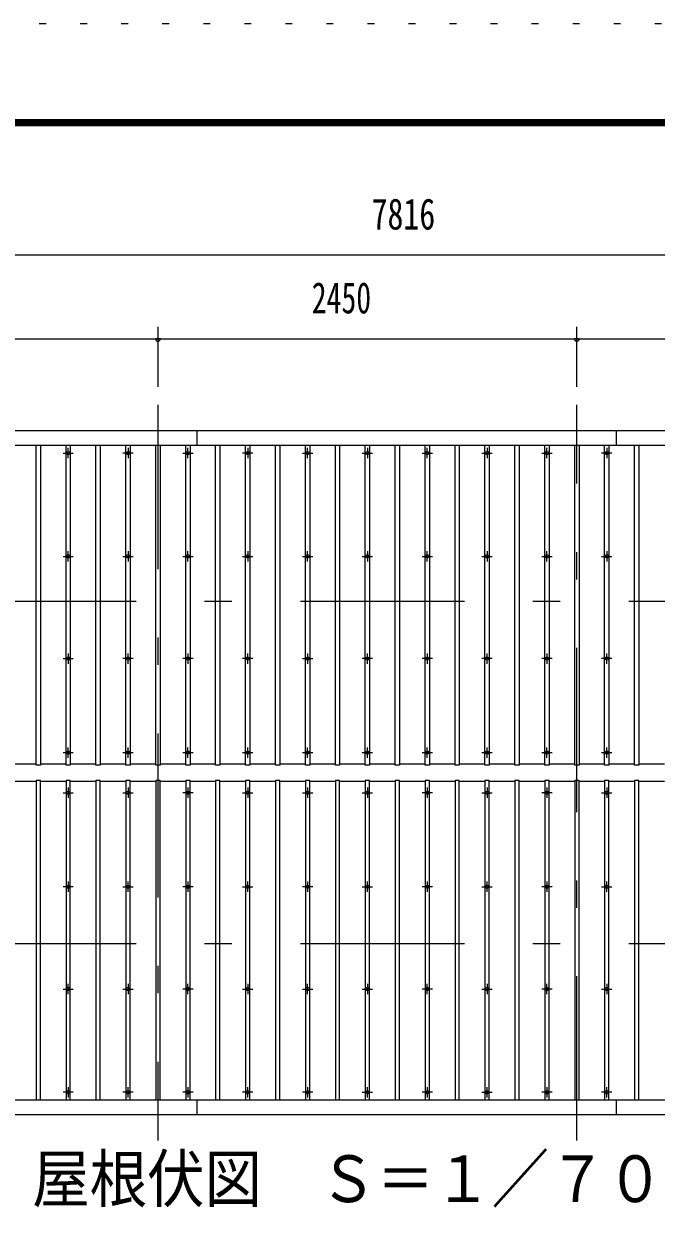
# Model space of a CAD drawing. Units: millimetres, scale not verified, with parts at other scales. Extents: x -32624 to 32629, y -14700 to 14700.
# Drawn here: x -3261 to 436, y 7701 to 14700 of the extents above; entities that cross this region are included whole.
import ezdxf
from ezdxf.enums import TextEntityAlignment as Align

# ---------------------------------------------------------------- set-up
doc = ezdxf.new("R2010")
doc.units = ezdxf.units.MM
doc.header["$LTSCALE"] = 80
doc.linetypes.add('USER3', pattern=[24, 12, -5, 2, -5])
doc.linetypes.add('USER4', pattern=[3, 0.5, -2.5])
for name, color, linetype, lineweight in [('0-2_1-0BOLD', 7, 'Continuous', 18), ('0-3_1-2CENTER', 3, 'USER3', 18), ('0-4_1-4THIN', 4, 'Continuous', 18), ('0-5_1-5DIM', 3, 'Continuous', 18), ('0-C_F-F', 5, 'Continuous', 18), ('0-D_F-E_J_ADD', 5, 'USER4', 18)]:
    doc.layers.add(name, color=color, linetype=linetype, lineweight=lineweight)
doc.styles.add('ＭＳ ゴシック', font='')
doc.styles.get('ＭＳ ゴシック').set_extended_font_data('MS Gothic')

msp = doc.modelspace()

# ---------------------------------------------------------------- linework, layer by layer
at = {"layer": '0-2_1-0BOLD'}
for p, q in [((-2246.94, 12236.05), (-2246.94, 12322.54)), ((203.06, 12322.54), (203.06, 12236.05)), ((3006.05, 12236.05), (-4809.94, 12236.05)), ((-4809.94, 8409.03), (3006.05, 8409.03)), ((-2246.94, 8322.54), (-2246.94, 8409.03)), ((203.06, 8409.03), (203.06, 8322.54))]:
    msp.add_line(p, q, dxfattribs=at)
for points in [[(-4809.94, 10367.39), (-4809.94, 12322.54), (3006.05, 12322.54), (3006.05, 10367.39), (2966.05, 10367.39), (2966.05, 12236.05)], [(2966.05, 8409.03), (2966.05, 10277.69), (3006.05, 10277.69), (3006.05, 8322.54), (-4809.94, 8322.54)]]:
    msp.add_lwpolyline(points, dxfattribs=at)
for centre in [(-3001.94, 12191.11), (-2651.94, 12191.11), (-2301.94, 12191.11), (-1951.94, 12191.11), (-1601.94, 12191.11), (-1251.94, 12191.11), (-901.94, 12191.11), (-551.94, 12191.11), (-201.94, 12191.11), (148.06, 12191.11), (-3001.94, 11587.41), (-2651.94, 11587.41), (-2301.94, 11587.41), (-1951.94, 11587.41), (-1601.94, 11587.41), (-1251.94, 11587.41), (-901.94, 11587.41), (-551.94, 11587.41), (-201.94, 11587.41), (148.06, 11587.41), (-3001.94, 10989.62), (-2651.94, 10989.62), (-2301.94, 10989.62), (-1951.94, 10989.62), (-1601.94, 10989.62), (-1251.94, 10989.62), (-901.94, 10989.62), (-551.94, 10989.62), (-201.94, 10989.62), (148.06, 10989.62), (-3001.94, 10439.93), (-2651.94, 10439.93), (-2301.94, 10439.93), (-1951.94, 10439.93), (-1601.94, 10439.93), (-1251.94, 10439.93), (-901.94, 10439.93), (-551.94, 10439.93), (-201.94, 10439.93), (148.06, 10439.93), (-3001.94, 10205.15), (-2651.94, 10205.15), (-2301.94, 10205.15), (-1951.94, 10205.15), (-1601.94, 10205.15), (-1251.94, 10205.15), (-901.94, 10205.15), (-551.94, 10205.15), (-201.94, 10205.15), (148.06, 10205.15), (-3001.94, 9655.46), (-2651.94, 9655.46), (-2301.94, 9655.46), (-1951.94, 9655.46), (-1601.94, 9655.46), (-1251.94, 9655.46), (-901.94, 9655.46), (-551.94, 9655.46), (-201.94, 9655.46), (148.06, 9655.46), (-3001.94, 9057.68), (-2651.94, 9057.68), (-2301.94, 9057.68), (-1951.94, 9057.68), (-1601.94, 9057.68), (-1251.94, 9057.68), (-901.94, 9057.68), (-551.94, 9057.68), (-201.94, 9057.68), (148.06, 9057.68), (-3001.94, 8453.97), (-2651.94, 8453.97), (-2301.94, 8453.97), (-1951.94, 8453.97), (-1601.94, 8453.97), (-1251.94, 8453.97), (-901.94, 8453.97), (-551.94, 8453.97), (-201.94, 8453.97), (148.06, 8453.97)]:
    msp.add_circle(centre, 10, dxfattribs=at)
at = {"layer": '0-3_1-2CENTER'}
for p, q in [((-2476.94, 12472.55), (-2476.94, 8172.54)), ((-26.94, 8172.54), (-26.94, 12472.55)), ((-3031.94, 12191.11), (-2971.95, 12191.11)), ((-3001.94, 12161.11), (-3001.94, 12221.12)), ((-2621.94, 12191.11), (-2681.94, 12191.11)), ((-2651.94, 12221.12), (-2651.94, 12161.11)), ((-2331.94, 12191.11), (-2271.95, 12191.11)), ((-2301.94, 12161.11), (-2301.94, 12221.12)), ((-1921.95, 12191.11), (-1981.94, 12191.11)), ((-1951.94, 12221.12), (-1951.94, 12161.11)), ((-1631.94, 12191.11), (-1571.95, 12191.11)), ((-1601.94, 12161.11), (-1601.94, 12221.12)), ((-1281.94, 12191.11), (-1221.94, 12191.11)), ((-1251.94, 12221.12), (-1251.94, 12161.11)), ((-931.94, 12191.11), (-871.95, 12191.11)), ((-901.94, 12161.11), (-901.94, 12221.12)), ((-581.94, 12191.11), (-521.95, 12191.11)), ((-551.94, 12221.12), (-551.94, 12161.11)), ((-231.94, 12191.11), (-171.95, 12191.11)), ((-201.94, 12161.11), (-201.94, 12221.12)), ((178.06, 12191.11), (118.06, 12191.11)), ((148.06, 12221.12), (148.06, 12161.11)), ((-3031.94, 11587.41), (-2971.94, 11587.41)), ((-3001.94, 11557.41), (-3001.94, 11617.41)), ((-2681.94, 11587.41), (-2621.94, 11587.41)), ((-2651.94, 11617.41), (-2651.94, 11557.41)), ((-2331.94, 11587.41), (-2271.94, 11587.41)), ((-2301.94, 11557.41), (-2301.94, 11617.41)), ((-1981.94, 11587.41), (-1921.94, 11587.41)), ((-1951.94, 11617.41), (-1951.94, 11557.41)), ((-1631.94, 11587.41), (-1571.94, 11587.41)), ((-1601.94, 11557.41), (-1601.94, 11617.41)), ((-1281.94, 11587.41), (-1221.94, 11587.41)), ((-1251.94, 11617.41), (-1251.94, 11557.41)), ((-931.94, 11587.41), (-871.94, 11587.41)), ((-901.94, 11557.41), (-901.94, 11617.41)), ((-581.94, 11587.41), (-521.94, 11587.41)), ((-551.94, 11617.41), (-551.94, 11557.41)), ((-231.94, 11587.41), (-171.94, 11587.41)), ((-201.94, 11557.41), (-201.94, 11617.41)), ((118.06, 11587.41), (178.06, 11587.41)), ((148.06, 11617.41), (148.06, 11557.41)), ((3156.05, 11322.54), (-5131.94, 11322.54)), ((-3031.94, 10989.62), (-2971.94, 10989.62)), ((-3001.94, 11019.63), (-3001.94, 10959.62)), ((-2621.94, 10989.62), (-2681.94, 10989.62)), ((-2651.94, 10959.62), (-2651.94, 11019.63)), ((-2271.94, 10989.62), (-2331.94, 10989.62)), ((-2301.94, 11019.63), (-2301.94, 10959.62)), ((-1921.94, 10989.62), (-1981.94, 10989.62)), ((-1951.94, 10959.62), (-1951.94, 11019.63)), ((-1631.94, 10989.62), (-1571.94, 10989.62)), ((-1601.94, 11019.63), (-1601.94, 10959.62)), ((-1221.94, 10989.62), (-1281.94, 10989.62)), ((-1251.94, 10959.62), (-1251.94, 11019.63)), ((-871.94, 10989.62), (-931.94, 10989.62)), ((-901.94, 11019.63), (-901.94, 10959.62)), ((-521.94, 10989.62), (-581.94, 10989.62)), ((-551.94, 10959.62), (-551.94, 11019.63)), ((-171.94, 10989.62), (-231.94, 10989.62)), ((-201.94, 11019.63), (-201.94, 10959.62)), ((178.06, 10989.62), (118.06, 10989.62)), ((148.06, 10959.62), (148.06, 11019.63)), ((-3031.94, 10439.93), (-2971.94, 10439.93)), ((-3001.94, 10409.93), (-3001.94, 10469.93)), ((-2681.94, 10439.93), (-2621.94, 10439.93)), ((-2651.94, 10409.93), (-2651.94, 10469.93)), ((-2331.94, 10439.93), (-2271.94, 10439.93)), ((-2301.94, 10409.93), (-2301.94, 10469.93)), ((-1981.94, 10439.93), (-1921.94, 10439.93)), ((-1951.94, 10409.93), (-1951.94, 10469.93)), ((-1631.94, 10439.93), (-1571.94, 10439.93)), ((-1601.94, 10409.93), (-1601.94, 10469.93)), ((-1281.94, 10439.93), (-1221.94, 10439.93)), ((-1251.94, 10409.93), (-1251.94, 10469.93)), ((-931.94, 10439.93), (-871.94, 10439.93)), ((-901.94, 10409.93), (-901.94, 10469.93)), ((-581.94, 10439.93), (-521.94, 10439.93)), ((-551.94, 10409.93), (-551.94, 10469.93)), ((-231.94, 10439.93), (-171.94, 10439.93)), ((-201.94, 10409.93), (-201.94, 10469.93)), ((118.06, 10439.93), (178.06, 10439.93)), ((148.06, 10409.93), (148.06, 10469.93)), ((-3001.94, 10235.15), (-3001.94, 10175.15)), ((-2651.94, 10235.15), (-2651.94, 10175.15)), ((-2301.94, 10235.15), (-2301.94, 10175.15)), ((-1951.94, 10235.15), (-1951.94, 10175.15)), ((-1601.94, 10235.15), (-1601.94, 10175.15)), ((-1251.94, 10235.15), (-1251.94, 10175.15)), ((-901.94, 10235.15), (-901.94, 10175.15)), ((-551.94, 10235.15), (-551.94, 10175.15)), ((-201.94, 10235.15), (-201.94, 10175.15)), ((148.06, 10235.15), (148.06, 10175.15)), ((-3031.94, 10205.15), (-2971.94, 10205.15)), ((-2681.94, 10205.15), (-2621.94, 10205.15)), ((-2271.94, 10205.15), (-2331.94, 10205.15)), ((-1981.94, 10205.15), (-1921.94, 10205.15)), ((-1631.94, 10205.15), (-1571.94, 10205.15)), ((-1281.94, 10205.15), (-1221.94, 10205.15)), ((-871.94, 10205.15), (-931.94, 10205.15)), ((-581.94, 10205.15), (-521.94, 10205.15)), ((-171.94, 10205.15), (-231.94, 10205.15)), ((118.06, 10205.15), (178.06, 10205.15)), ((-3001.94, 9685.46), (-3001.94, 9625.46)), ((-2651.94, 9625.46), (-2651.94, 9685.46)), ((-2301.94, 9685.46), (-2301.94, 9625.46)), ((-1951.94, 9625.46), (-1951.94, 9685.46)), ((-1601.94, 9685.46), (-1601.94, 9625.46)), ((-1251.94, 9625.46), (-1251.94, 9685.46)), ((-901.94, 9685.46), (-901.94, 9625.46)), ((-551.94, 9625.46), (-551.94, 9685.46)), ((-201.94, 9685.46), (-201.94, 9625.46)), ((148.06, 9625.46), (148.06, 9685.46)), ((-2971.94, 9655.46), (-3031.94, 9655.46)), ((-2681.94, 9655.46), (-2621.94, 9655.46)), ((-2271.94, 9655.46), (-2331.94, 9655.46)), ((-1981.94, 9655.46), (-1921.94, 9655.46)), ((-1571.94, 9655.46), (-1631.94, 9655.46)), ((-1281.94, 9655.46), (-1221.94, 9655.46)), ((-871.94, 9655.46), (-931.94, 9655.46)), ((-581.94, 9655.46), (-521.94, 9655.46)), ((-171.94, 9655.46), (-231.94, 9655.46)), ((118.06, 9655.46), (178.06, 9655.46)), ((3156.05, 9322.54), (-5131.94, 9322.54)), ((-3031.94, 9057.68), (-2971.94, 9057.68)), ((-3001.94, 9027.67), (-3001.94, 9087.67)), ((-2681.94, 9057.68), (-2621.94, 9057.68)), ((-2651.94, 9087.67), (-2651.94, 9027.67)), ((-2271.94, 9057.68), (-2331.94, 9057.68)), ((-2301.94, 9027.67), (-2301.94, 9087.67)), ((-1981.94, 9057.68), (-1921.94, 9057.68)), ((-1951.94, 9087.67), (-1951.94, 9027.67)), ((-1631.94, 9057.68), (-1571.94, 9057.68)), ((-1601.94, 9027.67), (-1601.94, 9087.67)), ((-1281.94, 9057.68), (-1221.94, 9057.68)), ((-1251.94, 9087.67), (-1251.94, 9027.67)), ((-871.94, 9057.68), (-931.94, 9057.68)), ((-901.94, 9027.67), (-901.94, 9087.67)), ((-581.94, 9057.68), (-521.94, 9057.68)), ((-551.94, 9087.67), (-551.94, 9027.67)), ((-171.94, 9057.68), (-231.94, 9057.68)), ((-201.94, 9027.67), (-201.94, 9087.67)), ((118.06, 9057.68), (178.06, 9057.68)), ((148.06, 9087.67), (148.06, 9027.67)), ((-3001.94, 8483.97), (-3001.94, 8423.96)), ((-2651.94, 8423.96), (-2651.94, 8483.97)), ((-2301.94, 8483.97), (-2301.94, 8423.96)), ((-1951.94, 8423.96), (-1951.94, 8483.97)), ((-1601.94, 8483.97), (-1601.94, 8423.96)), ((-1251.94, 8423.96), (-1251.94, 8483.97)), ((-901.94, 8483.97), (-901.94, 8423.96)), ((-551.94, 8423.96), (-551.94, 8483.97)), ((-201.94, 8483.97), (-201.94, 8423.96)), ((148.06, 8423.96), (148.06, 8483.97)), ((-2971.95, 8453.97), (-3031.94, 8453.97)), ((-2621.94, 8453.97), (-2681.94, 8453.97)), ((-2271.95, 8453.97), (-2331.94, 8453.97)), ((-1921.95, 8453.97), (-1981.94, 8453.97)), ((-1571.95, 8453.97), (-1631.94, 8453.97)), ((-1281.94, 8453.97), (-1221.94, 8453.97)), ((-871.95, 8453.97), (-931.94, 8453.97)), ((-581.94, 8453.97), (-521.95, 8453.97)), ((-171.95, 8453.97), (-231.94, 8453.97)), ((178.06, 8453.97), (118.06, 8453.97))]:
    msp.add_line(p, q, dxfattribs=at)
at = {"layer": '0-4_1-4THIN'}
for p, q in [((-3164.44, 12236.05), (-3164.44, 10367.39)), ((-2989.44, 12236.05), (-2989.44, 10367.39)), ((-2814.44, 12236.05), (-2814.44, 10367.39)), ((-2639.44, 12236.05), (-2639.44, 10367.39)), ((-2464.44, 12236.05), (-2464.44, 10367.39)), ((-2289.44, 12236.05), (-2289.44, 10367.39)), ((-2114.44, 12236.05), (-2114.44, 10367.39)), ((-1939.44, 12236.05), (-1939.44, 10367.39)), ((-1764.44, 12236.05), (-1764.44, 10367.39)), ((-1589.44, 12236.05), (-1589.44, 10367.39)), ((-1414.44, 12236.05), (-1414.44, 10367.39)), ((-1239.44, 12236.05), (-1239.44, 10367.39)), ((-1064.44, 12236.05), (-1064.44, 10367.39)), ((-889.44, 12236.05), (-889.44, 10367.39)), ((-714.44, 12236.05), (-714.44, 10367.39)), ((-539.44, 12236.05), (-539.44, 10367.39)), ((-364.44, 12236.05), (-364.44, 10367.39)), ((-189.44, 12236.05), (-189.44, 10367.39)), ((-14.44, 12236.05), (-14.44, 10367.39)), ((160.56, 12236.05), (160.56, 10367.39)), ((335.56, 12236.05), (335.56, 10367.39)), ((-3189.44, 10371.64), (-3339.44, 10371.64)), ((-3014.44, 10371.64), (-3164.44, 10371.64)), ((-2839.44, 10371.64), (-2989.44, 10371.64)), ((-2664.44, 10371.64), (-2814.44, 10371.64)), ((-2489.44, 10371.64), (-2639.44, 10371.64)), ((-2314.44, 10371.64), (-2464.44, 10371.64)), ((-2139.44, 10371.64), (-2289.44, 10371.64)), ((-1964.44, 10371.64), (-2114.44, 10371.64)), ((-1789.44, 10371.64), (-1939.44, 10371.64)), ((-1614.44, 10371.64), (-1764.44, 10371.64)), ((-1439.44, 10371.64), (-1589.44, 10371.64)), ((-1264.44, 10371.64), (-1414.44, 10371.64)), ((-1089.44, 10371.64), (-1239.44, 10371.64)), ((-914.44, 10371.64), (-1064.44, 10371.64)), ((-739.44, 10371.64), (-889.44, 10371.64)), ((-564.44, 10371.64), (-714.44, 10371.64)), ((-389.44, 10371.64), (-539.44, 10371.64)), ((-214.44, 10371.64), (-364.44, 10371.64)), ((-39.44, 10371.64), (-189.44, 10371.64)), ((135.56, 10371.64), (-14.44, 10371.64)), ((310.56, 10371.64), (160.56, 10371.64)), ((485.56, 10371.64), (335.56, 10371.64)), ((-3339.44, 10273.44), (-3189.44, 10273.44)), ((-3164.44, 10273.44), (-3014.44, 10273.44)), ((-2989.44, 10273.44), (-2839.44, 10273.44)), ((-2814.44, 10273.44), (-2664.44, 10273.44)), ((-2639.44, 10273.44), (-2489.44, 10273.44)), ((-2464.44, 10273.44), (-2314.44, 10273.44)), ((-2289.44, 10273.44), (-2139.44, 10273.44)), ((-2114.44, 10273.44), (-1964.44, 10273.44)), ((-1939.44, 10273.44), (-1789.44, 10273.44)), ((-1764.44, 10273.44), (-1614.44, 10273.44)), ((-1589.44, 10273.44), (-1439.44, 10273.44)), ((-1414.44, 10273.44), (-1264.44, 10273.44)), ((-1239.44, 10273.44), (-1089.44, 10273.44)), ((-1064.44, 10273.44), (-914.44, 10273.44)), ((-889.44, 10273.44), (-739.44, 10273.44)), ((-714.44, 10273.44), (-564.44, 10273.44)), ((-539.44, 10273.44), (-389.44, 10273.44)), ((-364.44, 10273.44), (-214.44, 10273.44)), ((-189.44, 10273.44), (-39.44, 10273.44)), ((-14.44, 10273.44), (135.56, 10273.44)), ((160.56, 10273.44), (310.56, 10273.44)), ((335.56, 10273.44), (485.56, 10273.44))]:
    msp.add_line(p, q, dxfattribs=at)
for points in [[(-3164.44, 10367.39), (-3189.44, 10367.39), (-3189.44, 12236.05)], [(-2989.44, 10367.39), (-3014.44, 10367.39), (-3014.44, 12236.05)], [(-2814.44, 10367.39), (-2839.44, 10367.39), (-2839.44, 12236.05)], [(-2639.44, 10367.39), (-2664.44, 10367.39), (-2664.44, 12236.05)], [(-2464.44, 10367.39), (-2489.44, 10367.39), (-2489.44, 12236.05)], [(-2289.44, 10367.39), (-2314.44, 10367.39), (-2314.44, 12236.05)], [(-2114.44, 10367.39), (-2139.44, 10367.39), (-2139.44, 12236.05)], [(-1939.44, 10367.39), (-1964.44, 10367.39), (-1964.44, 12236.05)], [(-1764.44, 10367.39), (-1789.44, 10367.39), (-1789.44, 12236.05)], [(-1589.44, 10367.39), (-1614.44, 10367.39), (-1614.44, 12236.05)], [(-1414.44, 10367.39), (-1439.44, 10367.39), (-1439.44, 12236.05)], [(-1239.44, 10367.39), (-1264.44, 10367.39), (-1264.44, 12236.05)], [(-1064.44, 10367.39), (-1089.44, 10367.39), (-1089.44, 12236.05)], [(-889.44, 10367.39), (-914.44, 10367.39), (-914.44, 12236.05)], [(-714.44, 10367.39), (-739.44, 10367.39), (-739.44, 12236.05)], [(-539.44, 10367.39), (-564.44, 10367.39), (-564.44, 12236.05)], [(-364.44, 10367.39), (-389.44, 10367.39), (-389.44, 12236.05)], [(-189.44, 10367.39), (-214.44, 10367.39), (-214.44, 12236.05)], [(-14.44, 10367.39), (-39.44, 10367.39), (-39.44, 12236.05)], [(160.56, 10367.39), (135.56, 10367.39), (135.56, 12236.05)], [(335.56, 10367.39), (310.56, 10367.39), (310.56, 12236.05)], [(-3164.44, 8409.03), (-3164.44, 10277.69), (-3189.44, 10277.69), (-3189.44, 8409.03)], [(-2989.44, 8409.03), (-2989.44, 10277.69), (-3014.44, 10277.69), (-3014.44, 8409.03)], [(-2814.44, 8409.03), (-2814.44, 10277.69), (-2839.44, 10277.69), (-2839.44, 8409.03)], [(-2639.44, 8409.03), (-2639.44, 10277.69), (-2664.44, 10277.69), (-2664.44, 8409.03)], [(-2464.44, 8409.03), (-2464.44, 10277.69), (-2489.44, 10277.69), (-2489.44, 8409.03)], [(-2289.44, 8409.03), (-2289.44, 10277.69), (-2314.44, 10277.69), (-2314.44, 8409.03)], [(-2114.44, 8409.03), (-2114.44, 10277.69), (-2139.44, 10277.69), (-2139.44, 8409.03)], [(-1939.44, 8409.03), (-1939.44, 10277.69), (-1964.44, 10277.69), (-1964.44, 8409.03)], [(-1764.44, 8409.03), (-1764.44, 10277.69), (-1789.44, 10277.69), (-1789.44, 8409.03)], [(-1589.44, 8409.03), (-1589.44, 10277.69), (-1614.44, 10277.69), (-1614.44, 8409.03)], [(-1414.44, 8409.03), (-1414.44, 10277.69), (-1439.44, 10277.69), (-1439.44, 8409.03)], [(-1239.44, 8409.03), (-1239.44, 10277.69), (-1264.44, 10277.69), (-1264.44, 8409.03)], [(-1064.44, 8409.03), (-1064.44, 10277.69), (-1089.44, 10277.69), (-1089.44, 8409.03)], [(-889.44, 8409.03), (-889.44, 10277.69), (-914.44, 10277.69), (-914.44, 8409.03)], [(-714.44, 8409.03), (-714.44, 10277.69), (-739.44, 10277.69), (-739.44, 8409.03)], [(-539.44, 8409.03), (-539.44, 10277.69), (-564.44, 10277.69), (-564.44, 8409.03)], [(-364.44, 8409.03), (-364.44, 10277.69), (-389.44, 10277.69), (-389.44, 8409.03)], [(-189.44, 8409.03), (-189.44, 10277.69), (-214.44, 10277.69), (-214.44, 8409.03)], [(-14.44, 8409.03), (-14.44, 10277.69), (-39.44, 10277.69), (-39.44, 8409.03)], [(160.56, 8409.03), (160.56, 10277.69), (135.56, 10277.69), (135.56, 8409.03)], [(335.56, 8409.03), (335.56, 10277.69), (310.56, 10277.69), (310.56, 8409.03)]]:
    msp.add_lwpolyline(points, dxfattribs=at)
at = {"layer": '0-5_1-5DIM'}
for p, q in [((3006.06, 13348.35), (-4809.94, 13348.35)), ((-2476.94, 12928.35), (-2476.94, 12578.35)), ((-26.94, 12578.35), (-26.94, 12928.35)), ((-5359.44, 12858.35), (3555.56, 12858.35)), ((-2462.94, 12858.35), (-2490.94, 12858.35)), ((-12.94, 12858.35), (-40.94, 12858.35))]:
    msp.add_line(p, q, dxfattribs=at)
for centre in [(-2476.94, 12858.35), (-26.94, 12858.35)]:
    msp.add_arc(centre, 14, 180, 0, dxfattribs=at)
at = {"layer": '0-C_F-F'}
for points in [[(31928.6, -14000), (31928.6, 14140), (-8251.4, 14140), (-8251.4, -14000)], [(31925.1, -13996.5), (-8247.9, -13996.5), (-8247.9, 14136.5), (31925.1, 14136.5)], [(31921.6, -13993), (31921.6, 14133), (-8244.4, 14133), (-8244.4, -13993)], [(31918.1, -13989.5), (31918.1, 14129.5), (-8240.9, 14129.5), (-8240.9, -13989.5)], [(31914.6, -13986), (31914.6, 14126), (-8237.4, 14126), (-8237.4, -13986)], [(31911.1, -13982.5), (31911.1, 14122.5), (-8233.9, 14122.5), (-8233.9, -13982.5)], [(31907.6, -13979), (-8230.4, -13979), (-8230.4, 14119), (31907.6, 14119)], [(31904.1, -13975.5), (-8226.9, -13975.5), (-8226.9, 14115.5), (31904.1, 14115.5)], [(31900.6, -13972), (31900.6, 14112), (-8223.4, 14112), (-8223.4, -13972)], [(31897.1, -13968.5), (-8219.9, -13968.5), (-8219.9, 14108.5), (31897.1, 14108.5)], [(31893.6, -13965), (31893.6, 14105), (-8216.4, 14105), (-8216.4, -13965)]]:
    msp.add_lwpolyline(points, close=True, dxfattribs=at)
at = {"layer": '0-D_F-E_J_ADD'}
msp.add_lwpolyline([(32628.6, -14700), (32628.6, 14700), (-8951.4, 14700), (-8951.4, -14700)], close=True, dxfattribs=at)

# ---------------------------------------------------------------- texts
at = {"layer": '0-5_1-5DIM', "color": 7, "style": 'ＭＳ ゴシック'}
for s, height, width, p in [('7816', 182.3, 0.75, (-1227.44, 13443.22)), ('2450', 182.3, 0.7, (-1577.44, 12953.22)), ('屋根伏図\u3000Ｓ＝１／７０', 273.5, 0.9, (-3211.94, 7729.85))]:
    msp.add_text(s, height=height, dxfattribs=dict(at, width=width)).set_placement(p, align=Align.BOTTOM_LEFT)

doc.saveas('drawing.dxf')
